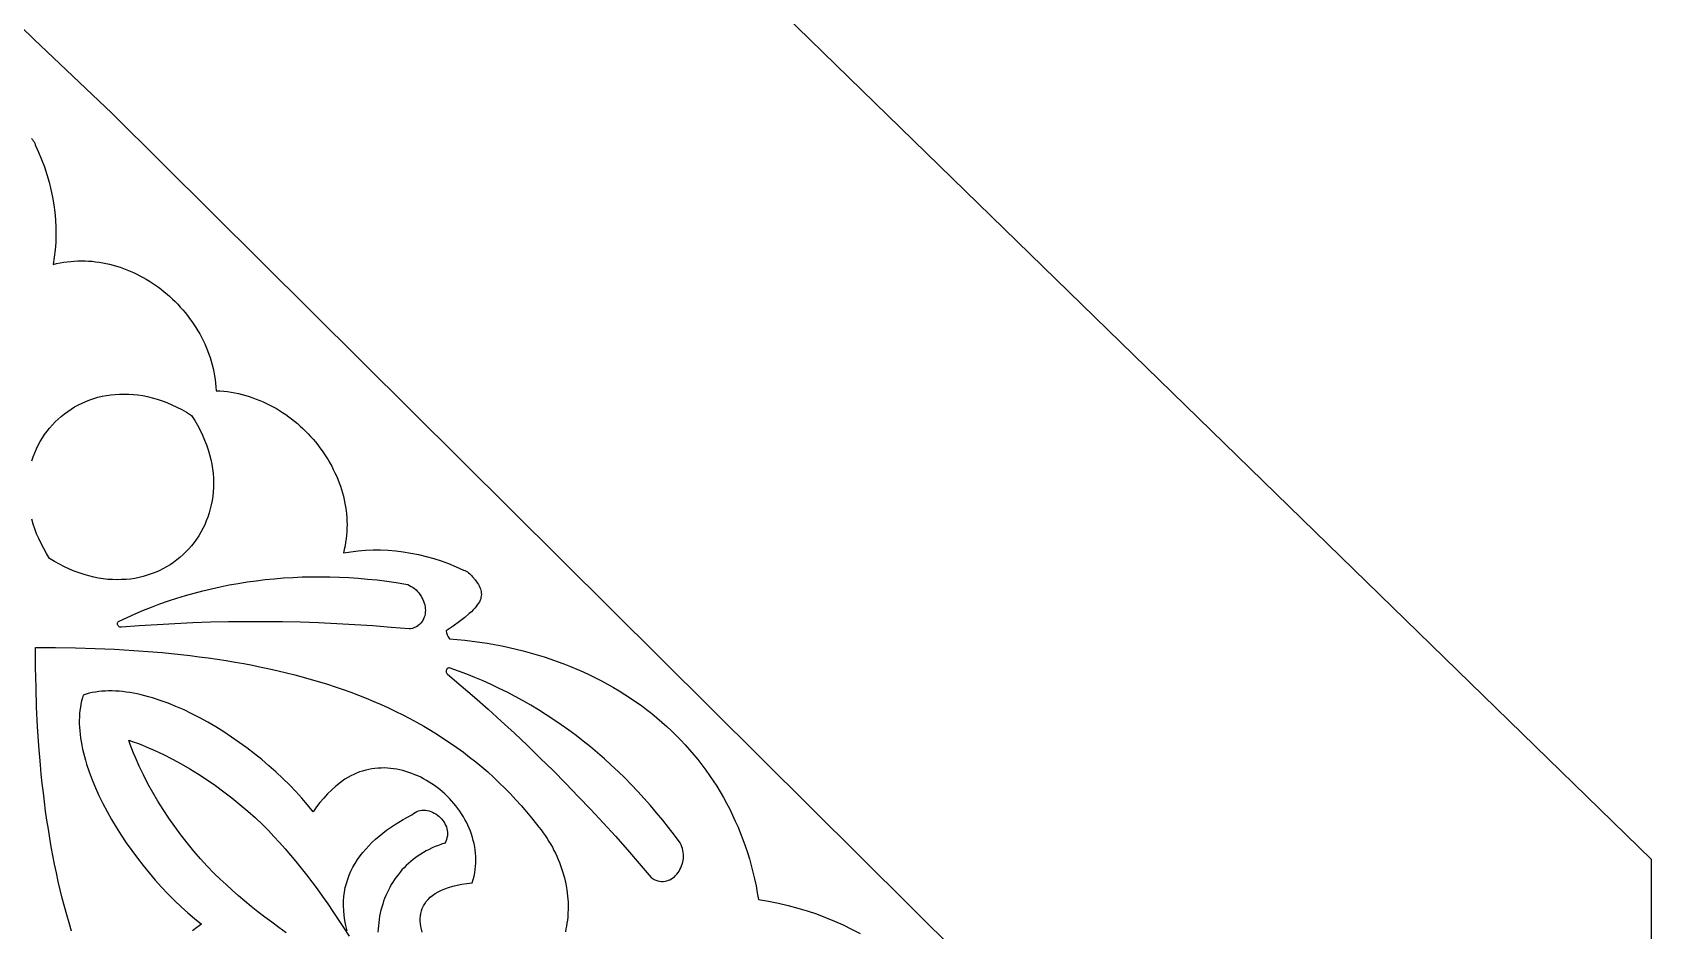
# Model space of a CAD drawing. Extents: x -335 to 335, y -262 to 262.
# Drawn here: x 185.4 to 335, y 65.9 to 148.9 of the extents above; entities that cross this region are included whole.
import ezdxf

# ---------------------------------------------------------------- set-up
doc = ezdxf.new("R2010")
doc.units = 0
doc.layers.add('LAYER_1', color=18, linetype='CONTINUOUS')

msp = doc.modelspace()

# ---------------------------------------------------------------- linework, layer by layer
at = {"layer": 'LAYER_1'}
for points in [[(335, -262.5), (335, 72.5), (140, 262.5), (-335, 262.5), (-335, -262.5)], [(185.59, 148.27), (119.67, 212.5), (-285, 212.5), (-285, -212.5), (285, -212.5), (285, 49.82), (192.78, 141.45)], [(193.69, 93.94), (193.63, 93.94), (193.57, 93.95), (193.52, 93.96), (193.47, 93.99), (193.42, 94.02), (193.39, 94.06), (193.36, 94.11), (193.33, 94.15), (193.31, 94.2), (193.3, 94.26), (193.3, 94.31), (193.31, 94.35), (193.33, 94.4), (193.36, 94.44), (193.4, 94.47), (193.45, 94.5), (194.19, 94.85), (194.94, 95.19), (195.7, 95.51), (196.46, 95.81), (197.23, 96.1), (198.01, 96.37), (198.79, 96.63), (199.58, 96.87), (200.38, 97.1), (201.18, 97.31), (201.99, 97.5), (202.8, 97.68), (203.62, 97.85), (204.45, 97.99), (205.28, 98.13), (206.11, 98.24), (206.95, 98.34), (207.79, 98.43), (208.64, 98.5), (209.49, 98.55), (210.35, 98.59), (211.2, 98.61), (212.07, 98.61), (212.93, 98.6), (213.8, 98.57), (214.67, 98.53), (215.54, 98.47), (216.41, 98.4), (217.29, 98.31), (218.17, 98.2), (219.05, 98.07), (219.93, 97.93), (220.11, 97.88), (220.28, 97.8), (220.44, 97.72), (220.6, 97.62), (220.75, 97.51), (220.88, 97.39), (221.01, 97.26), (221.13, 97.12), (221.24, 96.98), (221.34, 96.83), (221.43, 96.67), (221.51, 96.51), (221.58, 96.34), (221.63, 96.18), (221.68, 96.01), (221.71, 95.84), (221.73, 95.67), (221.74, 95.5), (221.73, 95.33), (221.71, 95.17), (221.68, 95.01), (221.64, 94.86), (221.58, 94.71), (221.5, 94.57), (221.42, 94.43), (221.31, 94.31), (221.19, 94.19), (221.06, 94.08), (220.91, 93.99), (220.74, 93.91), (220.56, 93.84), (220.36, 93.79), (220.25, 93.79), (218.57, 93.93), (216.9, 94.06), (215.22, 94.17), (213.55, 94.27), (211.88, 94.34), (210.21, 94.4), (208.54, 94.43), (206.88, 94.45), (205.22, 94.45), (203.56, 94.44), (201.91, 94.4), (200.26, 94.34), (198.61, 94.27), (196.96, 94.18), (195.32, 94.07)], [(224.02, 90.16), (223.96, 90.18), (223.91, 90.18), (223.86, 90.17), (223.81, 90.15), (223.77, 90.13), (223.74, 90.09), (223.71, 90.05), (223.69, 90), (223.67, 89.95), (223.66, 89.89), (223.66, 89.84), (223.67, 89.78), (223.69, 89.73), (223.71, 89.68), (223.75, 89.64), (223.79, 89.6), (225.05, 88.54), (226.29, 87.47), (227.53, 86.38), (228.75, 85.27), (229.97, 84.15), (231.17, 83.01), (232.36, 81.86), (233.54, 80.7), (234.71, 79.51), (235.87, 78.32), (237.02, 77.11), (238.16, 75.88), (239.29, 74.64), (240.4, 73.38), (241.5, 72.11), (242.6, 70.83), (242.68, 70.75), (242.86, 70.65), (243.03, 70.57), (243.21, 70.52), (243.38, 70.48), (243.55, 70.46), (243.72, 70.46), (243.88, 70.47), (244.04, 70.51), (244.19, 70.56), (244.33, 70.62), (244.48, 70.7), (244.61, 70.79), (244.74, 70.89), (244.86, 71.01), (244.97, 71.13), (245.08, 71.27), (245.17, 71.41), (245.26, 71.56), (245.34, 71.72), (245.4, 71.89), (245.46, 72.06), (245.51, 72.23), (245.54, 72.41), (245.57, 72.59), (245.58, 72.77), (245.58, 72.95), (245.56, 73.13), (245.53, 73.32), (245.49, 73.5), (245.44, 73.67), (245.36, 73.84), (245.28, 74.01), (244.75, 74.73), (244.21, 75.44), (243.66, 76.13), (243.1, 76.81), (242.53, 77.48), (241.95, 78.13), (241.36, 78.77), (240.76, 79.4), (240.16, 80.02), (239.54, 80.62), (238.91, 81.21), (238.28, 81.78), (237.64, 82.34), (236.99, 82.88), (236.33, 83.42), (235.66, 83.93), (234.98, 84.44), (234.3, 84.92), (233.61, 85.4), (232.91, 85.86), (232.2, 86.3), (231.49, 86.73), (230.77, 87.14), (230.05, 87.54), (229.31, 87.93), (228.57, 88.29), (227.83, 88.64), (227.08, 88.98), (226.32, 89.3), (225.56, 89.6), (224.79, 89.89)]]:
    msp.add_lwpolyline(points, close=True, dxfattribs=at)
for points in [[(185.36, 139.11), (185.45, 139.01), (185.53, 138.9), (185.6, 138.78), (185.66, 138.66), (185.71, 138.53), (186.02, 137.85), (186.3, 137.17), (186.56, 136.48), (186.79, 135.78), (186.99, 135.08), (187.16, 134.38), (187.31, 133.68), (187.43, 132.98), (187.52, 132.28), (187.58, 131.58), (187.62, 130.88), (187.62, 130.19), (187.6, 129.5), (187.55, 128.81), (187.47, 128.13), (187.36, 127.45), (187.68, 127.54), (188.01, 127.61), (188.34, 127.67), (188.66, 127.72), (188.99, 127.75), (189.32, 127.78), (189.65, 127.8), (189.98, 127.8), (190.31, 127.8), (190.63, 127.78), (190.96, 127.76), (191.29, 127.72), (191.61, 127.68), (191.94, 127.62), (192.26, 127.56), (192.58, 127.48), (192.9, 127.4), (193.22, 127.31), (193.54, 127.21), (193.85, 127.1), (194.16, 126.98), (194.47, 126.85), (194.77, 126.72), (195.08, 126.57), (195.38, 126.42), (195.67, 126.26), (195.96, 126.09), (196.25, 125.92), (196.53, 125.74), (196.81, 125.55), (197.09, 125.35), (197.36, 125.15), (197.63, 124.93), (197.89, 124.72), (198.14, 124.49), (198.39, 124.26), (198.64, 124.03), (198.87, 123.78), (199.11, 123.53), (199.33, 123.28), (199.55, 123.02), (199.77, 122.75), (199.97, 122.48), (200.17, 122.2), (200.37, 121.92), (200.55, 121.64), (200.73, 121.34), (200.9, 121.05), (201.06, 120.75), (201.22, 120.44), (201.36, 120.13), (201.5, 119.82), (201.63, 119.5), (201.75, 119.18), (201.86, 118.86), (201.96, 118.53), (202.05, 118.2), (202.14, 117.86), (202.21, 117.53), (202.27, 117.18), (202.33, 116.84), (202.37, 116.5), (202.4, 116.15), (202.42, 115.8), (202.77, 115.78), (203.12, 115.75), (203.47, 115.71), (203.81, 115.66), (204.15, 115.6), (204.49, 115.53), (204.82, 115.45), (205.15, 115.36), (205.48, 115.26), (205.81, 115.15), (206.13, 115.03), (206.45, 114.9), (206.76, 114.77), (207.07, 114.62), (207.38, 114.47), (207.68, 114.31), (207.98, 114.14), (208.27, 113.97), (208.56, 113.78), (208.84, 113.59), (209.12, 113.39), (209.39, 113.19), (209.66, 112.98), (209.92, 112.76), (210.18, 112.53), (210.43, 112.3), (210.67, 112.07), (210.91, 111.82), (211.14, 111.57), (211.37, 111.32), (211.59, 111.06), (211.8, 110.8), (212.01, 110.53), (212.21, 110.25), (212.4, 109.98), (212.58, 109.69), (212.76, 109.41), (212.93, 109.12), (213.09, 108.82), (213.24, 108.52), (213.39, 108.22), (213.53, 107.92), (213.65, 107.61), (213.78, 107.3), (213.89, 106.99), (213.99, 106.67), (214.08, 106.35), (214.17, 106.04), (214.25, 105.71), (214.31, 105.39), (214.37, 105.07), (214.42, 104.74), (214.45, 104.42), (214.48, 104.09), (214.5, 103.76), (214.51, 103.43), (214.5, 103.1), (214.49, 102.77), (214.46, 102.45), (214.43, 102.12), (214.38, 101.79), (214.32, 101.46), (214.25, 101.14), (214.17, 100.81), (214.85, 100.92), (215.53, 101.01), (216.21, 101.06), (216.91, 101.09), (217.6, 101.09), (218.3, 101.06), (219, 101), (219.7, 100.92), (220.4, 100.8), (221.11, 100.66), (221.81, 100.49), (222.51, 100.29), (223.2, 100.07), (223.89, 99.82), (224.58, 99.54), (225.26, 99.23), (225.39, 99.18), (225.51, 99.12), (225.63, 99.05), (225.74, 98.98), (225.84, 98.89), (225.94, 98.8), (226.03, 98.7), (226.11, 98.59), (226.35, 98.31), (226.55, 98.03), (226.64, 97.89), (226.71, 97.76), (226.78, 97.63), (226.83, 97.5), (226.87, 97.37), (226.9, 97.24), (226.91, 97.11), (226.92, 96.98), (226.91, 96.85), (226.88, 96.72), (226.85, 96.58), (226.79, 96.44), (226.73, 96.3), (226.64, 96.16), (226.54, 96.02), (226.43, 95.86), (226.3, 95.71), (226.15, 95.55), (225.99, 95.38), (225.8, 95.21), (225.39, 94.85), (224.89, 94.47), (224.32, 94.05), (223.66, 93.6), (223.69, 93.43), (223.76, 93.25), (223.85, 93.07), (223.97, 92.88), (224.68, 92.82), (225.39, 92.75), (226.08, 92.66), (226.78, 92.57), (227.46, 92.46), (228.14, 92.34), (228.81, 92.22), (229.48, 92.08), (230.13, 91.92), (230.79, 91.76), (231.43, 91.59), (232.07, 91.4), (232.7, 91.21), (233.32, 91), (233.93, 90.79), (234.54, 90.56), (235.14, 90.33), (235.73, 90.08), (236.32, 89.82), (236.89, 89.55), (237.46, 89.28), (238.02, 88.99), (238.57, 88.69), (239.11, 88.38), (239.65, 88.07), (240.17, 87.74), (240.69, 87.4), (241.19, 87.05), (241.69, 86.7), (242.18, 86.33), (242.66, 85.96), (243.13, 85.57), (243.59, 85.18), (244.04, 84.78), (244.48, 84.36), (244.91, 83.94), (245.33, 83.51), (245.74, 83.07), (246.15, 82.63), (246.54, 82.17), (246.92, 81.71), (247.28, 81.23), (247.64, 80.75), (247.99, 80.26), (248.33, 79.76), (248.65, 79.25), (248.97, 78.74), (249.27, 78.21), (249.57, 77.68), (249.85, 77.14), (250.12, 76.59), (250.37, 76.04), (250.62, 75.47), (250.85, 74.9), (251.07, 74.32), (251.28, 73.74), (251.48, 73.14), (251.67, 72.54), (251.84, 71.93), (252, 71.32), (252.15, 70.69), (252.28, 70.06), (252.4, 69.42), (252.51, 68.78), (253.44, 68.63), (254.35, 68.44), (255.25, 68.24), (256.13, 68), (257, 67.74), (257.86, 67.45), (258.7, 67.14), (259.52, 66.8), (260.32, 66.44), (261.11, 66.06), (261.89, 65.65)], [(185.41, 109.33), (185.53, 109.7), (185.67, 110.06), (185.83, 110.42), (185.99, 110.76), (186.18, 111.1), (186.37, 111.43), (186.58, 111.75), (186.81, 112.05), (187.04, 112.35), (187.29, 112.64), (187.55, 112.91), (187.83, 113.17), (188.11, 113.43), (188.41, 113.66), (188.71, 113.89), (189.03, 114.1), (189.35, 114.3), (189.69, 114.48), (190.04, 114.66), (190.39, 114.81), (190.75, 114.95), (191.12, 115.08), (191.5, 115.19), (191.89, 115.28), (192.28, 115.36), (192.68, 115.42), (193.09, 115.46), (193.5, 115.49), (193.92, 115.49), (194.34, 115.48), (194.77, 115.45), (195.2, 115.41), (195.64, 115.34), (196.08, 115.25), (196.52, 115.14), (196.97, 115.02), (197.42, 114.87), (197.87, 114.7), (198.32, 114.5), (198.78, 114.29), (199.24, 114.05), (199.69, 113.8), (200.15, 113.51), (200.44, 113.06), (200.7, 112.6), (200.94, 112.15), (201.15, 111.69), (201.35, 111.24), (201.52, 110.79), (201.67, 110.34), (201.8, 109.89), (201.92, 109.45), (202.01, 109.01), (202.08, 108.57), (202.13, 108.14), (202.16, 107.71), (202.17, 107.29), (202.17, 106.87), (202.14, 106.46), (202.1, 106.05), (202.05, 105.65), (201.97, 105.26), (201.88, 104.87), (201.77, 104.5), (201.65, 104.12), (201.51, 103.76), (201.36, 103.4), (201.19, 103.06), (201.01, 102.72), (200.81, 102.39), (200.6, 102.08), (200.38, 101.77), (200.14, 101.47), (199.89, 101.19), (199.63, 100.91), (199.36, 100.65), (199.07, 100.4), (198.78, 100.16), (198.47, 99.93), (198.16, 99.72), (197.83, 99.52), (197.49, 99.34), (197.15, 99.17), (196.79, 99.01), (196.43, 98.87), (196.06, 98.75), (195.68, 98.64), (195.3, 98.54), (194.9, 98.46), (194.5, 98.4), (194.1, 98.36), (193.68, 98.34), (193.27, 98.33), (192.84, 98.34), (192.42, 98.37), (191.98, 98.42), (191.55, 98.48), (191.11, 98.57), (190.66, 98.68), (190.22, 98.81), (189.77, 98.96), (189.31, 99.13), (188.86, 99.32), (188.4, 99.53), (187.95, 99.77), (187.49, 100.03), (187.03, 100.31), (186.75, 100.77), (186.49, 101.22), (186.25, 101.68), (186.03, 102.13), (185.83, 102.58), (185.66, 103.03), (185.51, 103.48), (185.38, 103.93)], [(189.06, 65.87), (188.83, 66.62), (188.62, 67.37), (188.41, 68.13), (188.21, 68.9), (188.02, 69.67), (187.84, 70.46), (187.66, 71.24), (187.5, 72.04), (187.34, 72.84), (187.19, 73.65), (187.05, 74.47), (186.92, 75.29), (186.79, 76.12), (186.67, 76.96), (186.56, 77.8), (186.46, 78.65), (186.36, 79.5), (186.27, 80.36), (186.19, 81.23), (186.05, 82.98), (185.93, 84.76), (185.84, 86.56), (185.78, 88.38), (185.74, 90.22), (185.72, 92.08), (187.58, 92.08), (189.42, 92.05), (191.24, 91.99), (193.04, 91.91), (194.82, 91.81), (196.57, 91.68), (197.44, 91.6), (198.3, 91.52), (199.16, 91.43), (200.01, 91.33), (200.85, 91.22), (201.69, 91.11), (202.52, 90.99), (203.34, 90.86), (204.16, 90.73), (204.97, 90.58), (205.77, 90.43), (206.57, 90.27), (207.36, 90.1), (208.14, 89.93), (208.92, 89.74), (209.69, 89.55), (210.45, 89.34), (211.2, 89.13), (211.95, 88.91), (212.69, 88.68), (213.42, 88.44), (214.15, 88.19), (214.86, 87.93), (215.57, 87.66), (216.28, 87.38), (216.97, 87.09), (217.66, 86.8), (218.33, 86.49), (219, 86.17), (219.67, 85.84), (220.32, 85.5), (220.97, 85.15), (221.6, 84.79), (222.23, 84.42), (222.85, 84.04), (223.46, 83.64), (224.07, 83.24), (224.66, 82.82), (225.25, 82.39), (225.82, 81.95), (226.39, 81.5), (226.95, 81.04), (227.5, 80.57), (228.04, 80.08), (228.57, 79.58), (229.09, 79.07), (229.6, 78.55), (230.11, 78.01), (230.6, 77.46), (231.08, 76.9), (231.56, 76.33), (232.02, 75.74), (232.23, 75.48), (232.43, 75.22), (232.62, 74.96), (232.81, 74.69), (232.99, 74.43), (233.16, 74.16), (233.32, 73.88), (233.47, 73.61), (233.62, 73.33), (233.76, 73.06), (233.89, 72.78), (234.01, 72.5), (234.12, 72.22), (234.23, 71.94), (234.42, 71.37), (234.58, 70.8), (234.71, 70.23), (234.81, 69.67), (234.88, 69.1), (234.92, 68.54), (234.93, 67.98), (234.91, 67.42), (234.89, 67.15), (234.86, 66.88), (234.82, 66.61), (234.78, 66.34), (234.73, 66.07), (234.67, 65.81)], [(221.44, 65.78), (221.37, 66.04), (221.32, 66.29), (221.28, 66.54), (221.26, 66.79), (221.26, 67.04), (221.28, 67.28), (221.32, 67.51), (221.38, 67.74), (221.46, 67.97), (221.56, 68.19), (221.69, 68.4), (221.83, 68.6), (222, 68.8), (222.2, 68.99), (222.41, 69.16), (222.66, 69.33), (222.93, 69.49), (223.22, 69.64), (223.54, 69.77), (223.89, 69.9), (224.27, 70.01), (224.68, 70.11), (225.12, 70.2), (225.58, 70.27), (226.08, 70.32), (226.17, 70.63), (226.25, 70.94), (226.31, 71.25), (226.35, 71.55), (226.38, 71.86), (226.4, 72.16), (226.41, 72.46), (226.4, 72.77), (226.38, 73.07), (226.35, 73.36), (226.3, 73.66), (226.24, 73.95), (226.17, 74.24), (226.1, 74.53), (226, 74.82), (225.9, 75.1), (225.79, 75.38), (225.67, 75.65), (225.54, 75.92), (225.4, 76.18), (225.25, 76.44), (225.09, 76.7), (224.92, 76.95), (224.75, 77.2), (224.56, 77.44), (224.37, 77.67), (224.17, 77.9), (223.97, 78.12), (223.75, 78.34), (223.53, 78.54), (223.31, 78.75), (223.08, 78.94), (222.84, 79.13), (222.6, 79.31), (222.35, 79.48), (222.1, 79.64), (221.84, 79.79), (221.58, 79.94), (221.32, 80.08), (221.05, 80.2), (220.78, 80.32), (220.5, 80.43), (220.23, 80.53), (219.95, 80.62), (219.67, 80.7), (219.38, 80.76), (219.1, 80.82), (218.81, 80.87), (218.53, 80.9), (218.24, 80.92), (217.95, 80.94), (217.66, 80.93), (217.37, 80.92), (217.09, 80.9), (216.8, 80.86), (216.52, 80.81), (216.23, 80.74), (215.95, 80.66), (215.67, 80.57), (215.39, 80.47), (215.12, 80.35), (214.85, 80.21), (214.58, 80.06), (214.31, 79.9), (213.89, 79.59), (213.48, 79.25), (213.09, 78.91), (212.71, 78.54), (212.35, 78.15), (212.01, 77.75), (211.69, 77.34), (211.39, 76.9), (210.87, 77.53), (210.33, 78.16), (209.77, 78.77), (209.18, 79.38), (208.57, 79.98), (207.94, 80.57), (207.29, 81.15), (206.63, 81.71), (205.95, 82.26), (205.25, 82.79), (204.55, 83.3), (203.84, 83.8), (203.12, 84.27), (202.39, 84.73), (201.65, 85.16), (200.92, 85.56), (200.18, 85.94), (199.45, 86.3), (198.71, 86.62), (197.98, 86.92), (197.26, 87.18), (196.54, 87.42), (196.18, 87.52), (195.83, 87.62), (195.48, 87.7), (195.13, 87.78), (194.79, 87.85), (194.45, 87.91), (194.11, 87.96), (193.78, 88), (193.45, 88.03), (193.12, 88.05), (192.8, 88.06), (192.49, 88.06), (192.17, 88.05), (191.87, 88.03), (191.57, 88), (191.27, 87.96), (190.98, 87.91), (190.7, 87.84), (190.42, 87.77), (190.15, 87.68), (190.06, 87.41), (189.99, 87.13), (189.93, 86.85), (189.88, 86.56), (189.84, 86.26), (189.81, 85.96), (189.79, 85.65), (189.78, 85.34), (189.78, 85.02), (189.8, 84.7), (189.82, 84.38), (189.85, 84.05), (189.9, 83.71), (189.95, 83.38), (190.01, 83.04), (190.08, 82.69), (190.16, 82.35), (190.25, 82), (190.35, 81.65), (190.45, 81.29), (190.69, 80.58), (190.96, 79.85), (191.26, 79.12), (191.59, 78.39), (191.95, 77.66), (192.34, 76.92), (192.75, 76.19), (193.18, 75.46), (193.64, 74.74), (194.12, 74.02), (194.62, 73.31), (195.14, 72.61), (195.67, 71.92), (196.22, 71.24), (196.79, 70.58), (197.37, 69.93), (197.96, 69.31), (198.57, 68.7), (199.18, 68.12), (199.8, 67.56), (200.43, 67.02), (201.06, 66.51), (200.63, 66.21), (200.22, 65.88)], [(208.89, 65.72), (208.21, 66.2), (207.55, 66.69), (206.9, 67.17), (206.27, 67.66), (205.66, 68.15), (205.06, 68.65), (204.47, 69.14), (203.89, 69.65), (203.33, 70.16), (202.78, 70.67), (202.23, 71.19), (201.59, 71.86), (200.96, 72.56), (200.35, 73.27), (199.75, 74.01), (199.16, 74.76), (198.6, 75.52), (198.06, 76.3), (197.53, 77.09), (197.04, 77.88), (196.56, 78.68), (196.12, 79.49), (195.7, 80.3), (195.31, 81.1), (194.96, 81.91), (194.8, 82.31), (194.64, 82.71), (194.49, 83.1), (194.36, 83.5), (194.75, 83.36), (195.15, 83.22), (195.55, 83.07), (195.95, 82.9), (196.76, 82.56), (197.57, 82.18), (198.38, 81.76), (199.18, 81.32), (199.99, 80.86), (200.79, 80.36), (201.58, 79.85), (202.36, 79.31), (203.13, 78.75), (203.88, 78.17), (204.62, 77.57), (205.34, 76.96), (206.04, 76.34), (206.72, 75.7), (207.24, 75.16), (207.76, 74.61), (208.27, 74.05), (208.78, 73.48), (209.28, 72.9), (209.78, 72.3), (210.27, 71.68), (210.76, 71.06), (211.25, 70.41), (211.74, 69.76), (212.23, 69.08), (212.72, 68.38), (213.21, 67.67), (213.7, 66.94), (214.19, 66.19), (214.69, 65.41)], [(214.53, 65.9), (214.41, 66.38), (214.31, 66.86), (214.24, 67.32), (214.2, 67.77), (214.18, 68.21), (214.19, 68.64), (214.22, 69.07), (214.27, 69.48), (214.35, 69.89), (214.45, 70.28), (214.57, 70.67), (214.71, 71.05), (214.87, 71.42), (215.05, 71.78), (215.25, 72.13), (215.47, 72.47), (215.71, 72.81), (215.96, 73.13), (216.23, 73.45), (216.51, 73.76), (216.81, 74.06), (217.13, 74.35), (217.46, 74.64), (217.8, 74.91), (218.15, 75.18), (218.52, 75.44), (218.9, 75.69), (219.28, 75.93), (219.68, 76.17), (220.09, 76.39), (220.5, 76.61), (220.64, 76.73), (220.79, 76.83), (220.95, 76.91), (221.1, 76.97), (221.27, 77.02), (221.43, 77.04), (221.59, 77.05), (221.76, 77.04), (221.92, 77.01), (222.09, 76.98), (222.25, 76.92), (222.4, 76.86), (222.56, 76.78), (222.71, 76.69), (222.85, 76.59), (222.99, 76.48), (223.11, 76.36), (223.23, 76.23), (223.35, 76.1), (223.45, 75.96), (223.54, 75.81), (223.61, 75.65), (223.68, 75.5), (223.73, 75.33), (223.76, 75.17), (223.79, 75), (223.79, 74.83), (223.78, 74.66), (223.74, 74.49), (223.69, 74.32), (223.62, 74.15), (223.53, 73.99), (223.23, 73.89), (222.94, 73.79), (222.65, 73.68), (222.37, 73.55), (222.1, 73.42), (221.83, 73.29), (221.58, 73.14), (221.33, 72.99), (221.08, 72.83), (220.85, 72.66), (220.62, 72.49), (220.4, 72.31), (220.18, 72.12), (219.97, 71.92), (219.78, 71.72), (219.58, 71.52), (219.4, 71.3), (219.22, 71.08), (219.05, 70.86), (218.89, 70.63), (218.74, 70.4), (218.59, 70.16), (218.46, 69.91), (218.33, 69.66), (218.2, 69.41), (218.09, 69.15), (217.98, 68.89), (217.89, 68.62), (217.8, 68.35), (217.72, 68.08), (217.64, 67.8), (217.58, 67.52), (217.52, 67.24), (217.47, 66.95), (217.43, 66.66), (217.4, 66.37), (217.37, 66.08), (217.36, 65.78)]]:
    msp.add_lwpolyline(points, dxfattribs=at)

doc.saveas('drawing.dxf')
